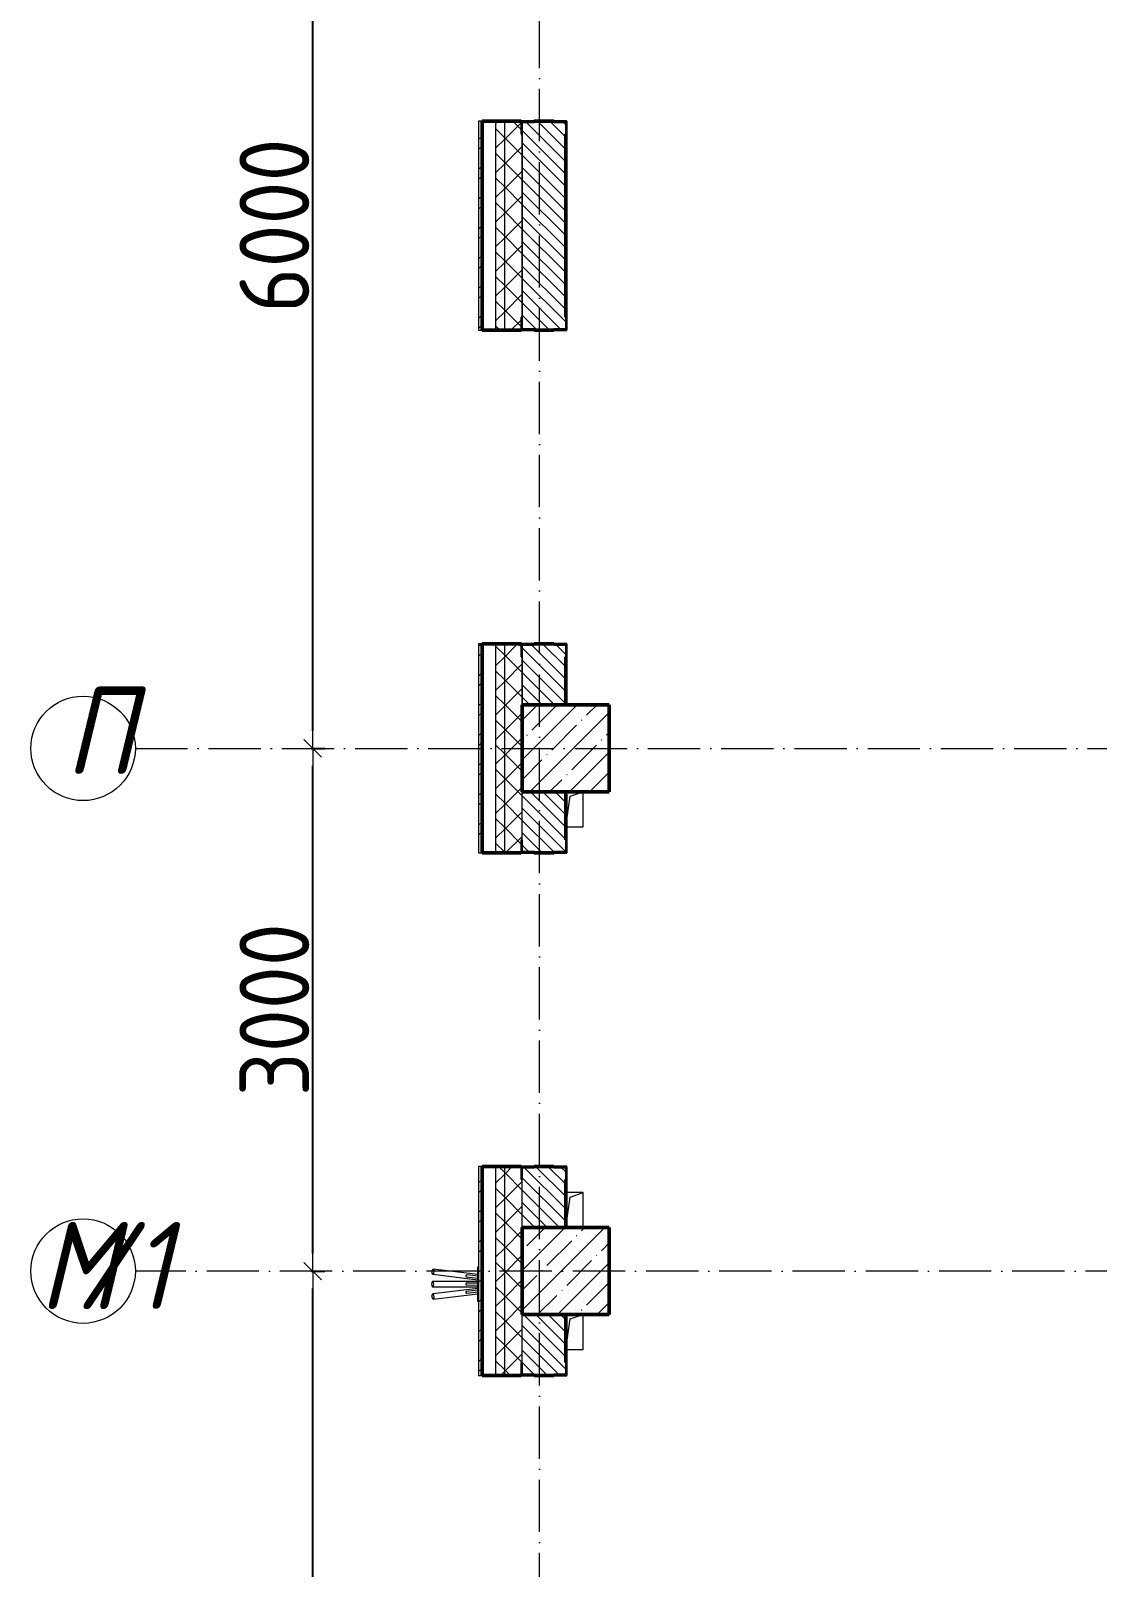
# Model space of a CAD drawing. Header units: millimetres. Extents: x -356862 to 418287, y 0 to 839748.
# Drawn here: x -20860 to -14742, y 480797 to 489616 of the extents above; entities that cross this region are included whole.
import ezdxf

# ---------------------------------------------------------------- set-up
doc = ezdxf.new("R2010")
doc.units = ezdxf.units.MM
doc.linetypes.add('50_200_ШТРИХ_1Т_ш5_п1_п1_', pattern=[700, 500, -100, 0, -100])
for name, color, linetype, lineweight in [('A-____-____-DIMS', 7, 'Continuous', 9), ('A-GENM-____-MCUT', 7, 'Continuous', 25), ('A-GENM-____-OTLN', 7, 'Continuous', 9), ('A-GENM-____-OTLN-1', 7, 'Continuous', 25), ('A-WALL-____-MCUT-2', 7, 'Continuous', 50), ('A-WALL-____-MCUT-3', 7, 'Continuous', 9), ('A-WALL-____-PATT-1', 7, 'Continuous', 9), ('A-WALL-FNSH-MCUT-1', 7, 'Continuous', 9), ('S-COLS-____-MCUT', 7, 'Continuous', 50), ('S-COLS-____-OTLN', 7, 'Continuous', 9), ('S-GRID-____-IDEN', 7, 'Continuous', 9), ('S-GRID-____-OTLN-1', 7, '50_200_ШТРИХ_1Т_ш5_п1_п1_', 9)]:
    doc.layers.add(name, color=color, linetype=linetype, lineweight=lineweight)
doc.styles.add('ISOCPEUR_I', font='isocpeui.ttf', dxfattribs={"width": 0.9, "height": 2.5})
doc.styles.add('СПДС', font='isocpeur.ttf', dxfattribs={"width": 0.9})
doc.dimstyles.new('Размера А3', dxfattribs={"dimtxt": 200, "dimasz": 100, "dimexe": 70, "dimexo": 100, "dimgap": 20, "dimtad": 1, "dimdec": 0, "dimrnd": 10, "dimzin": 0, "dimdsep": 46, "dimtxsty": 'СПДС', "dimblk": 'ARROWHEAD_6', "dimcen": 1, "dimclrd": 256, "dimclre": 256, "dimclrt": 256, "dimazin": 0, "dimtfac": 1, "dimtdec": 0, "dimtmove": 2, "dimatfit": 3, "dimfxl": 1, "dimtolj": 1, "dimtzin": 0, "dimarcsym": 0})
pattern_1 = [(45, (-15591.66, 459015.94), (-70.71068, 70.71068), []), (135, (-15591.66, 459015.94), (-70.71068, -70.71068), [])]
pattern_2 = [(135, (-15591.663, 459015.94), (-35.35534, -35.35534), [])]
pattern_3 = [(45, (-15591.66, 459015.94), (-85.5366, 85.5366), []), (45, (-15534.64, 459015.94), (-85.5366, 85.5366), [])]

# ---------------------------------------------------------------- blocks, each defined once
blk = doc.blocks.new('BSC_Колонна _Прямоугольная - 500х500-V38-АР1_План отверстий 2 этажа в осях 1-64_А-ГГ')
at = {"layer": 'S-COLS-____-OTLN'}
h = blk.add_hatch(dxfattribs=at)
h.set_pattern_fill('FP_67', color=256, style=0, pattern_type=2)
h.set_pattern_definition([(45, (2200, -26481.04), (-114.0493, 114.0493), []), (45, (2314.05, -26481.04), (-114.0493, 114.0493), [201.613, -40.323, 3.353, -36.97])])
h.paths.add_polyline_path([(-250, -250), (250, -250), (250, 250), (-250, 250), (-250, 54.7)], flags=0)
at = {"layer": 'S-COLS-____-MCUT'}
for p, q in [((250, 250), (-250, 250)), ((-250, 250), (-250, -250)), ((250, -250), (250, 250)), ((-250, -250), (250, -250))]:
    blk.add_line(p, q, dxfattribs=at)
blk = doc.blocks.new('BSC_Колонна _Прямоугольная - 500х500-V44-АР1_План отверстий 2 этажа в осях 1-64_А-ГГ')
at = {"layer": 'S-COLS-____-OTLN'}
h = blk.add_hatch(dxfattribs=at)
h.set_pattern_fill('FP_73', color=256, style=0, pattern_type=2)
h.set_pattern_definition([(45, (2200, -23481.04), (-114.0493, 114.0493), []), (45, (2314.05, -23481.04), (-114.0493, 114.0493), [201.613, -40.323, 3.353, -36.97])])
h.paths.add_polyline_path([(-250, -250), (250, -250), (250, 250), (-250, 250)], flags=0)
at = {"layer": 'S-COLS-____-MCUT'}
for p, q in [((250, 250), (-250, 250)), ((-250, 250), (-250, -250)), ((250, -250), (250, 250)), ((-250, -250), (250, -250))]:
    blk.add_line(p, q, dxfattribs=at)
blk = doc.blocks.new('Фахверк_СКБ_Уголок - 250_2700-27497298-АР1_План отверстий 2 этажа в осях 1-64_А-ГГ')
at = {"layer": 'A-GENM-____-MCUT'}
for p, q in [((200, 181), (125, 181)), ((125, 181), (125, 106)), ((200, 175), (200, 181)), ((125, 106), (131, 106)), ((131, 106), (131, 175)), ((131, 175), (200, 175)), ((131, -6), (125, -6)), ((125, -6), (125, -81)), ((125, -81), (200, -81)), ((131, -75), (131, -6)), ((200, -75), (131, -75)), ((200, -81), (200, -75))]:
    blk.add_line(p, q, dxfattribs=at)
blk = doc.blocks.new('AR_Отверстие прямоугольное _в плите_ - AR_Отверстие прямоугольное _в плите_-30510733-АР1_План отверстий 2 этажа в осях 1-64_А-ГГ')
at = {"layer": 'A-GENM-____-OTLN'}
for p, q in [((-25, 75), (50, 100)), ((50, -100), (50, 100)), ((-50, -100), (-25, 75)), ((-50, -100), (50, -100))]:
    blk.add_line(p, q, dxfattribs=at)
blk = doc.blocks.new('AR_Отверстие прямоугольное _в плите_ - AR_Отверстие прямоугольное _в плите_-V158-АР1_План отверстий 2 этажа в осях 1-64_А-ГГ')
at = {"layer": 'A-GENM-____-OTLN'}
for p, q in [((50, 100), (-50, 100)), ((-25, 75), (50, 100)), ((50, -100), (50, 100)), ((-50, -100), (-25, 75))]:
    blk.add_line(p, q, dxfattribs=at)
blk = doc.blocks.new('Указатель_Флаги_По грани - Указатель_Флаги_По грани-31763482-АР1_План отверстий 2 этажа в осях 1-64_А-ГГ')
at = {"layer": 'A-GENM-____-OTLN'}
for p, q in [((-2963.1, 23462.6), (-2705, 23430.9)), ((-2705, 23461.2), (-2959.5, 23492.4)), ((-2705, 23451.1), (-2767.5, 23458.8)), ((-2705, 23307), (-2705, 23505)), ((-2705, 23505), (-2700, 23505)), ((-2705, 23421.1), (-2963.2, 23421)), ((-2963.2, 23391), (-2705, 23391.1)), ((-2705, 23381.2), (-2963.1, 23349.5)), ((-2768.8, 23448.8), (-2705, 23441)), ((-2705, 23371.1), (-2768.8, 23363.3)), ((-2705, 23411.1), (-2768.6, 23411)), ((-2768.6, 23401), (-2705, 23401.1)), ((-2959.5, 23319.7), (-2705, 23350.9)), ((-2767.5, 23353.3), (-2705, 23361)), ((-2700, 23307), (-2705, 23307))]:
    blk.add_line(p, q, dxfattribs=at)
for centre, major_axis, start_param, end_param in [((-2961.3, 23477.5), (1.8, 14.9), 1.570796, 4.712389), ((-2961.3, 23477.5), (1.8, 14.9), 4.712389, 7.853982), ((-2963.2, 23406), (0, 15), 4.712389, 7.853982), ((-2963.2, 23406), (0, 15), 1.570796, 4.712389), ((-2961.3, 23334.6), (-1.8, 14.9), 4.712389, 7.853982), ((-2961.3, 23334.6), (-1.8, 14.9), 1.570796, 4.712389)]:
    blk.add_ellipse(centre, major_axis=major_axis, ratio=0.422618, start_param=start_param, end_param=end_param, dxfattribs=at)
for points, knots in [([(-2768, 23458.8), (-2768.2, 23458.8), (-2768.5, 23458.8), (-2769.1, 23458.7), (-2769.7, 23458.6), (-2770.5, 23458.2), (-2771.4, 23457.5), (-2772.3, 23456.3), (-2772.6, 23455), (-2772.7, 23454.4)], [0.5555556, 0.5555556, 0.5555556, 0.5555556, 0.5833333, 0.6111111, 0.6666667, 0.7222222, 0.7777778, 0.8888889, 1, 1, 1, 1]), ([(-2769.1, 23411), (-2769.3, 23411), (-2769.6, 23411), (-2770, 23410.9), (-2770.4, 23410.7), (-2770.9, 23410.5), (-2771.5, 23410.1), (-2772.3, 23409.3), (-2773, 23408), (-2773.2, 23406.7), (-2773.2, 23406)], [0.5555556, 0.5555556, 0.5555556, 0.5555556, 0.5833333, 0.6111111, 0.6388889, 0.6666667, 0.7222222, 0.7777778, 0.8888889, 1, 1, 1, 1]), ([(-2773.2, 23406), (-2773.2, 23405.4), (-2773, 23404.1), (-2772.3, 23402.7), (-2771.5, 23401.9), (-2770.8, 23401.5), (-2770.1, 23401.2), (-2769.6, 23401.1), (-2769.3, 23401.1), (-2769.1, 23401.1)], [0, 0, 0, 0, 0.1111111, 0.2222222, 0.2777778, 0.3333333, 0.3888889, 0.4166667, 0.4444444, 0.4444444, 0.4444444, 0.4444444]), ([(-2772.7, 23454.4), (-2772.8, 23453.7), (-2772.7, 23452.4), (-2772.2, 23451), (-2771.5, 23450.1), (-2770.8, 23449.5), (-2770.2, 23449.2), (-2769.7, 23449), (-2769.4, 23448.9), (-2769.3, 23448.9)], [0, 0, 0, 0, 0.1111111, 0.2222222, 0.2777778, 0.3333333, 0.3888889, 0.4166667, 0.4444444, 0.4444444, 0.4444444, 0.4444444]), ([(-2769.3, 23363.2), (-2769.4, 23363.1), (-2769.7, 23363.1), (-2770.2, 23362.9), (-2770.8, 23362.6), (-2771.5, 23362), (-2772.2, 23361.1), (-2772.7, 23359.7), (-2772.8, 23358.4), (-2772.7, 23357.7)], [0.5555556, 0.5555556, 0.5555556, 0.5555556, 0.5833333, 0.6111111, 0.6666667, 0.7222222, 0.7777778, 0.8888889, 1, 1, 1, 1]), ([(-2772.7, 23357.7), (-2772.6, 23357.1), (-2772.3, 23355.8), (-2771.4, 23354.6), (-2770.5, 23353.9), (-2769.7, 23353.5), (-2769.1, 23353.3), (-2768.5, 23353.3), (-2768.2, 23353.3), (-2768, 23353.3)], [0, 0, 0, 0, 0.1111111, 0.2222222, 0.2777778, 0.3333333, 0.3888889, 0.4166667, 0.4444444, 0.4444444, 0.4444444, 0.4444444])]:
    blk.add_open_spline(points, degree=3, knots=knots, dxfattribs=at)
blk = doc.blocks.new('Ось сетки - Круг_Ø6_00__ISO-2_5_0_9K_-25732049-АР1_План отверстий 2 этажа в осях 1-64_А-ГГ')
at = {"layer": 'S-GRID-____-IDEN'}
blk.add_circle((0, 0), 3, dxfattribs=at)
blk = doc.blocks.new('ARROWHEAD_6')
at = {"color": 0, "linetype": 'Continuous'}
for p, q in [((0, 0), (-1, 0)), ((-0.5, -0.5), (0.5, 0.5))]:
    blk.add_line(p, q, dxfattribs=at)
blk = doc.blocks.new('*D4522')
at = {"layer": 'A-____-____-DIMS', "lineweight": -2, "transparency": 16777216}
for p, q in [((-19249.1, 482497), (-19173.1, 482497)), ((-19243.1, 476597), (-19243.1, 482397)), ((-19249.1, 476497), (-19173.1, 476497))]:
    blk.add_line(p, q, dxfattribs=at)
at = {"layer": 'Defpoints', "color": 0, "lineweight": 30, "transparency": 16777216}
for p in [(-19349.1, 482497), (-19243.1, 482497), (-19349.1, 476497)]:
    blk.add_point(p, dxfattribs=at)
at = {"layer": 'A-____-____-DIMS', "lineweight": -2, "transparency": 16777216, "xscale": 100, "yscale": 100, "zscale": 100}
for p, rotation in [((-19243.1, 482497), 90), ((-19243.1, 476497), 270)]:
    blk.add_blockref('ARROWHEAD_6', p, dxfattribs=dict(at, rotation=rotation))
at = {"layer": 'A-____-____-DIMS', "transparency": 16777216, "insert": (-19463.1, 479497), "char_height": 400, "attachment_point": 5, "rotation": 90, "style": 'СПДС'}
blk.add_mtext('\\A1;6000', dxfattribs=at)
blk = doc.blocks.new('*D4523')
at = {"layer": 'A-____-____-DIMS', "lineweight": -2, "transparency": 16777216}
for p, q in [((-19249.1, 485497), (-19173.1, 485497)), ((-19243.1, 482597), (-19243.1, 485397)), ((-19249.1, 482497), (-19173.1, 482497))]:
    blk.add_line(p, q, dxfattribs=at)
at = {"layer": 'Defpoints', "color": 0, "lineweight": 30, "transparency": 16777216}
for p in [(-19349.1, 485497), (-19243.1, 485497), (-19349.1, 482497)]:
    blk.add_point(p, dxfattribs=at)
at = {"layer": 'A-____-____-DIMS', "lineweight": -2, "transparency": 16777216, "xscale": 100, "yscale": 100, "zscale": 100}
for p, rotation in [((-19243.1, 485497), 90), ((-19243.1, 482497), 270)]:
    blk.add_blockref('ARROWHEAD_6', p, dxfattribs=dict(at, rotation=rotation))
at = {"layer": 'A-____-____-DIMS', "transparency": 16777216, "insert": (-19463.1, 483997), "char_height": 400, "attachment_point": 5, "rotation": 90, "style": 'СПДС'}
blk.add_mtext('\\A1;3000', dxfattribs=at)
blk = doc.blocks.new('*D4524')
at = {"layer": 'A-____-____-DIMS', "lineweight": -2, "transparency": 16777216}
for p, q in [((-19249.1, 491497), (-19173.1, 491497)), ((-19243.1, 485597), (-19243.1, 491397)), ((-19249.1, 485497), (-19173.1, 485497))]:
    blk.add_line(p, q, dxfattribs=at)
at = {"layer": 'Defpoints', "color": 0, "lineweight": 30, "transparency": 16777216}
for p in [(-19349.1, 491497), (-19243.1, 491497), (-19349.1, 485497)]:
    blk.add_point(p, dxfattribs=at)
at = {"layer": 'A-____-____-DIMS', "lineweight": -2, "transparency": 16777216, "xscale": 100, "yscale": 100, "zscale": 100}
for p, rotation in [((-19243.1, 491497), 90), ((-19243.1, 485497), 270)]:
    blk.add_blockref('ARROWHEAD_6', p, dxfattribs=dict(at, rotation=rotation))
at = {"layer": 'A-____-____-DIMS', "transparency": 16777216, "insert": (-19463.1, 488497), "char_height": 400, "attachment_point": 5, "rotation": 90, "style": 'СПДС'}
blk.add_mtext('\\A1;6000', dxfattribs=at)
blk = doc.blocks.new('*D13763')
at = {"layer": 'A-____-____-DIMS', "lineweight": -2, "transparency": 16777216}
for p, q in [((-19249.1, 482497), (-19173.1, 482497)), ((-19243.1, 476597), (-19243.1, 482397)), ((-19249.1, 476497), (-19173.1, 476497))]:
    blk.add_line(p, q, dxfattribs=at)
at = {"layer": 'Defpoints', "color": 0, "transparency": 16777216}
for p in [(-19349.1, 482497), (-19243.1, 482497), (-19349.1, 476497)]:
    blk.add_point(p, dxfattribs=at)
at = {"layer": 'A-____-____-DIMS', "lineweight": -2, "transparency": 16777216, "xscale": 100, "yscale": 100, "zscale": 100}
for p, rotation in [((-19243.1, 482497), 90), ((-19243.1, 476497), 270)]:
    blk.add_blockref('ARROWHEAD_6', p, dxfattribs=dict(at, rotation=rotation))
at = {"layer": 'A-____-____-DIMS', "transparency": 16777216, "insert": (-19463.1, 479497), "char_height": 400, "attachment_point": 5, "rotation": 90, "style": 'СПДС'}
blk.add_mtext('\\A1;6000', dxfattribs=at)
blk = doc.blocks.new('*D13764')
at = {"layer": 'A-____-____-DIMS', "lineweight": -2, "transparency": 16777216}
for p, q in [((-19249.1, 485497), (-19173.1, 485497)), ((-19243.1, 482597), (-19243.1, 485397)), ((-19249.1, 482497), (-19173.1, 482497))]:
    blk.add_line(p, q, dxfattribs=at)
at = {"layer": 'Defpoints', "color": 0, "transparency": 16777216}
for p in [(-19349.1, 485497), (-19243.1, 485497), (-19349.1, 482497)]:
    blk.add_point(p, dxfattribs=at)
at = {"layer": 'A-____-____-DIMS', "lineweight": -2, "transparency": 16777216, "xscale": 100, "yscale": 100, "zscale": 100}
for p, rotation in [((-19243.1, 485497), 90), ((-19243.1, 482497), 270)]:
    blk.add_blockref('ARROWHEAD_6', p, dxfattribs=dict(at, rotation=rotation))
at = {"layer": 'A-____-____-DIMS', "transparency": 16777216, "insert": (-19463.1, 483997), "char_height": 400, "attachment_point": 5, "rotation": 90, "style": 'СПДС'}
blk.add_mtext('\\A1;3000', dxfattribs=at)
blk = doc.blocks.new('*D13765')
at = {"layer": 'A-____-____-DIMS', "lineweight": -2, "transparency": 16777216}
for p, q in [((-19249.1, 491497), (-19173.1, 491497)), ((-19243.1, 485597), (-19243.1, 491397)), ((-19249.1, 485497), (-19173.1, 485497))]:
    blk.add_line(p, q, dxfattribs=at)
at = {"layer": 'Defpoints', "color": 0, "transparency": 16777216}
for p in [(-19349.1, 491497), (-19243.1, 491497), (-19349.1, 485497)]:
    blk.add_point(p, dxfattribs=at)
at = {"layer": 'A-____-____-DIMS', "lineweight": -2, "transparency": 16777216, "xscale": 100, "yscale": 100, "zscale": 100}
for p, rotation in [((-19243.1, 491497), 90), ((-19243.1, 485497), 270)]:
    blk.add_blockref('ARROWHEAD_6', p, dxfattribs=dict(at, rotation=rotation))
at = {"layer": 'A-____-____-DIMS', "transparency": 16777216, "insert": (-19463.1, 488497), "char_height": 400, "attachment_point": 5, "rotation": 90, "style": 'СПДС'}
blk.add_mtext('\\A1;6000', dxfattribs=at)
blk = doc.blocks.new('*D13933')
at = {"layer": 'A-____-____-DIMS', "lineweight": -2, "transparency": 16777216}
for p, q in [((-19249.1, 482497), (-19173.1, 482497)), ((-19243.1, 476597), (-19243.1, 482397)), ((-19249.1, 476497), (-19173.1, 476497))]:
    blk.add_line(p, q, dxfattribs=at)
at = {"layer": 'Defpoints', "color": 0, "transparency": 16777216}
for p in [(-19349.1, 482497), (-19243.1, 482497), (-19349.1, 476497)]:
    blk.add_point(p, dxfattribs=at)
at = {"layer": 'A-____-____-DIMS', "lineweight": -2, "transparency": 16777216, "xscale": 100, "yscale": 100, "zscale": 100}
for p, rotation in [((-19243.1, 482497), 90), ((-19243.1, 476497), 270)]:
    blk.add_blockref('ARROWHEAD_6', p, dxfattribs=dict(at, rotation=rotation))
at = {"layer": 'A-____-____-DIMS', "transparency": 16777216, "insert": (-19463.1, 479497), "char_height": 400, "attachment_point": 5, "rotation": 90, "style": 'СПДС'}
blk.add_mtext('\\A1;6000', dxfattribs=at)
blk = doc.blocks.new('*D13934')
at = {"layer": 'A-____-____-DIMS', "lineweight": -2, "transparency": 16777216}
for p, q in [((-19249.1, 485497), (-19173.1, 485497)), ((-19243.1, 482597), (-19243.1, 485397)), ((-19249.1, 482497), (-19173.1, 482497))]:
    blk.add_line(p, q, dxfattribs=at)
at = {"layer": 'Defpoints', "color": 0, "transparency": 16777216}
for p in [(-19349.1, 485497), (-19243.1, 485497), (-19349.1, 482497)]:
    blk.add_point(p, dxfattribs=at)
at = {"layer": 'A-____-____-DIMS', "lineweight": -2, "transparency": 16777216, "xscale": 100, "yscale": 100, "zscale": 100}
for p, rotation in [((-19243.1, 485497), 90), ((-19243.1, 482497), 270)]:
    blk.add_blockref('ARROWHEAD_6', p, dxfattribs=dict(at, rotation=rotation))
at = {"layer": 'A-____-____-DIMS', "transparency": 16777216, "insert": (-19463.1, 483997), "char_height": 400, "attachment_point": 5, "rotation": 90, "style": 'СПДС'}
blk.add_mtext('\\A1;3000', dxfattribs=at)
blk = doc.blocks.new('*D13935')
at = {"layer": 'A-____-____-DIMS', "lineweight": -2, "transparency": 16777216}
for p, q in [((-19249.1, 491497), (-19173.1, 491497)), ((-19243.1, 485597), (-19243.1, 491397)), ((-19249.1, 485497), (-19173.1, 485497))]:
    blk.add_line(p, q, dxfattribs=at)
at = {"layer": 'Defpoints', "color": 0, "transparency": 16777216}
for p in [(-19349.1, 491497), (-19243.1, 491497), (-19349.1, 485497)]:
    blk.add_point(p, dxfattribs=at)
at = {"layer": 'A-____-____-DIMS', "lineweight": -2, "transparency": 16777216, "xscale": 100, "yscale": 100, "zscale": 100}
for p, rotation in [((-19243.1, 491497), 90), ((-19243.1, 485497), 270)]:
    blk.add_blockref('ARROWHEAD_6', p, dxfattribs=dict(at, rotation=rotation))
at = {"layer": 'A-____-____-DIMS', "transparency": 16777216, "insert": (-19463.1, 488497), "char_height": 400, "attachment_point": 5, "rotation": 90, "style": 'СПДС'}
blk.add_mtext('\\A1;6000', dxfattribs=at)
blk = doc.blocks.new('2этаж')
at = {"layer": 'S-GRID-____-OTLN-1', "color": 251, "ltscale": 0.6, "true_color": 0x636466}
for p, q in [((-17941.7, 454533.3), (-17941.7, 508896.9)), ((-20260.4, 485497), (11116.1, 485497)), ((11116.1, 482497), (-20260.4, 482497))]:
    blk.add_line(p, q, dxfattribs=at)
at = {"layer": 'S-GRID-____-IDEN', "char_height": 500, "attachment_point": 1, "style": 'ISOCPEUR_I'}
for s, insert, width in [('\\fISOCPEUR|b0|i1|c204|p34|;\\W.9;П', (-20663, 485849.4), 223.671), ('\\fISOCPEUR|b0|i1|c204|p34|;\\W.9;М', (-20812.6, 482778.9), 252.532), ('/1', (-20604.3, 482778.9), 346.329)]:
    blk.add_mtext(s, dxfattribs=dict(at, insert=insert, width=width))
at = {"layer": 'A-____-____-DIMS'}
for base, p1, p2, picture, middle in [((-19243.1, 491497), (-19349.1, 485497), (-19349.1, 491497), '*D4524', (-19463.1, 488497)), ((-19243.1, 485497), (-19349.1, 482497), (-19349.1, 485497), '*D4523', (-19463.1, 483997)), ((-19243.1, 482497), (-19349.1, 476497), (-19349.1, 482497), '*D4522', (-19463.1, 479497))]:
    dim = blk.add_linear_dim(base=base, p1=p1, p2=p2, angle=90, dimstyle='Размера А3', override={"dimtxt": 400}, dxfattribs=at)
    dim.commit()
    dim.dimension.update_dxf_attribs({"geometry": picture, "text_midpoint": middle})

msp = doc.modelspace()

# ---------------------------------------------------------------- hatches: boundary and pattern name
at = {"layer": 'A-WALL-____-PATT-1'}
h = msp.add_hatch(dxfattribs=at)
h.set_pattern_fill('FP_1', color=256, style=0, pattern_type=2)
h.set_pattern_definition(pattern_1)
h.paths.add_polyline_path([(-18191.6634, 485746.983), (-18141.6634, 485746.983), (-18141.6634, 486096.983), (-18191.6634, 486096.983)], flags=0)
h.paths.add_polyline_path([(-18191.6634, 487896.983), (-18141.6634, 487896.983), (-18141.6634, 489096.983), (-18191.6634, 489096.983)], flags=0)
h.paths.add_polyline_path([(-18191.6634, 490896.983), (-18141.6634, 490896.983), (-18141.6634, 491246.983), (-18191.6634, 491246.983)], flags=0)
h = msp.add_hatch(dxfattribs=at)
h.set_pattern_fill('FP_1', color=256, style=0, pattern_type=2)
h.set_pattern_definition(pattern_1)
h.paths.add_polyline_path([(-18041.6634, 485746.983), (-18041.6634, 486021.983), (-18047.6634, 486021.983), (-18047.6634, 486096.983), (-18141.6634, 486096.983), (-18141.6634, 485746.983), (-18047.6634, 485746.983)], flags=0)
h.paths.add_polyline_path([(-18047.6634, 487896.983), (-18047.6634, 487971.983), (-18041.6634, 487971.983), (-18041.6634, 489021.983), (-18047.6634, 489021.983), (-18047.6634, 489096.983), (-18141.6634, 489096.983), (-18141.6634, 487896.983)], flags=0)
h.paths.add_polyline_path([(-18047.6634, 490896.983), (-18047.6634, 490971.983), (-18041.6634, 490971.983), (-18041.6634, 491246.983), (-18141.6634, 491246.983), (-18141.6634, 490896.983)], flags=0)
h = msp.add_hatch(dxfattribs=at)
h.set_pattern_fill('FP_6', color=256, style=0, pattern_type=2)
h.set_pattern_definition(pattern_2)
h.paths.add_polyline_path([(-17791.6634, 485746.983), (-17791.6634, 486090.983), (-17860.6634, 486090.983), (-17860.6634, 486096.983), (-17972.6634, 486096.983), (-17972.6634, 486090.983), (-18041.6634, 486090.983), (-18041.6634, 485746.983)], flags=0)
h.paths.add_polyline_path([(-17860.6634, 487896.983), (-17860.6634, 487902.983), (-17791.6634, 487902.983), (-17791.6634, 489090.983), (-17860.6634, 489090.983), (-17860.6634, 489096.983), (-17972.6634, 489096.983), (-17972.6634, 489090.983), (-18041.6634, 489090.983), (-18041.6634, 487902.983), (-17972.6634, 487902.983), (-17972.6634, 487896.983)], flags=0)
h.paths.add_polyline_path([(-17860.6634, 490896.983), (-17860.6634, 490902.983), (-17791.6634, 490902.983), (-17791.6634, 491246.983), (-18041.6634, 491246.983), (-18041.6634, 490902.983), (-17972.6634, 490902.983), (-17972.6634, 490896.983)], flags=0)
h = msp.add_hatch(dxfattribs=at)
h.set_pattern_fill('FP_3', color=256, style=0, pattern_type=2)
h.set_pattern_definition(pattern_3)
h.paths.add_polyline_path([(-18271.6634, 485821.983), (-18271.6634, 486096.983), (-18291.6634, 486096.983), (-18291.6634, 485821.983)], flags=0)
h.paths.add_polyline_path([(-18291.6634, 487896.983), (-18271.6634, 487896.983), (-18271.6634, 489096.983), (-18291.6634, 489096.983)], flags=0)
h.paths.add_polyline_path([(-18271.6634, 490896.983), (-18271.6634, 491076.983), (-18291.6634, 491076.983), (-18291.6634, 490896.983)], flags=0)
h = msp.add_hatch(dxfattribs=at)
h.set_pattern_fill('FP_3', color=256, style=0, pattern_type=2)
h.set_pattern_definition(pattern_3)
h.paths.add_polyline_path([(-18291.6634, 468531.983), (-18271.6634, 468531.983), (-18271.6634, 470846.983), (-18291.6634, 470846.983), (-18291.6634, 470071.7775)], flags=0)
h.paths.add_polyline_path([(-18271.6634, 472646.983), (-18271.6634, 474096.983), (-18291.6634, 474096.983), (-18291.6634, 472646.983)], flags=0)
h.paths.add_polyline_path([(-18271.6634, 475896.983), (-18271.6634, 477096.983), (-18291.6634, 477096.983), (-18291.6634, 475896.983)], flags=0)
h.paths.add_polyline_path([(-18291.6634, 478896.983), (-18271.6634, 478896.983), (-18271.6634, 480096.983), (-18291.6634, 480096.983)], flags=0)
h.paths.add_polyline_path([(-18271.6634, 481896.983), (-18271.6634, 483096.983), (-18291.6634, 483096.983), (-18291.6634, 481896.983)], flags=0)
h.paths.add_polyline_path([(-18271.6634, 484896.983), (-18271.6634, 485821.983), (-18291.6634, 485821.983), (-18291.6634, 484896.983)], flags=0)
h = msp.add_hatch(dxfattribs=at)
h.set_pattern_fill('FP_1', color=256, style=0, pattern_type=2)
h.set_pattern_definition(pattern_1)
h.paths.add_polyline_path([(-18141.6634, 468531.983), (-18141.6634, 470846.983), (-18191.6634, 470846.983), (-18191.6634, 468531.983)], flags=0)
h.paths.add_polyline_path([(-18141.6634, 472646.983), (-18141.6634, 474096.983), (-18191.6634, 474096.983), (-18191.6634, 472646.983)], flags=0)
h.paths.add_polyline_path([(-18141.6634, 475896.983), (-18141.6634, 477096.983), (-18191.6634, 477096.983), (-18191.6634, 475896.983)], flags=0)
h.paths.add_polyline_path([(-18191.6634, 478896.983), (-18141.6634, 478896.983), (-18141.6634, 480096.983), (-18191.6634, 480096.983)], flags=0)
h.paths.add_polyline_path([(-18141.6634, 481896.983), (-18141.6634, 483096.983), (-18191.6634, 483096.983), (-18191.6634, 481896.983)], flags=0)
h.paths.add_polyline_path([(-18141.6634, 484896.983), (-18141.6634, 485746.983), (-18191.6634, 485746.983), (-18191.6634, 484896.983)], flags=0)
h = msp.add_hatch(dxfattribs=at)
h.set_pattern_fill('FP_1', color=256, style=0, pattern_type=2)
h.set_pattern_definition(pattern_1)
h.paths.add_polyline_path([(-18141.6634, 468531.983), (-18041.6634, 468531.983), (-18041.6634, 470771.983), (-18047.6634, 470771.983), (-18047.6634, 470846.983), (-18141.6634, 470846.983), (-18141.6634, 468546.983)], flags=0)
h.paths.add_polyline_path([(-18047.6634, 472646.983), (-18047.6634, 472721.983), (-18041.6634, 472721.983), (-18041.6634, 474021.983), (-18047.6634, 474021.983), (-18047.6634, 474096.983), (-18141.6634, 474096.983), (-18141.6634, 472646.983)], flags=0)
h.paths.add_polyline_path([(-18047.6634, 475896.983), (-18047.6634, 475971.983), (-18041.6634, 475971.983), (-18041.6634, 477021.983), (-18047.6634, 477021.983), (-18047.6634, 477096.983), (-18141.6634, 477096.983), (-18141.6634, 475896.983)], flags=0)
h.paths.add_polyline_path([(-18141.6634, 478896.983), (-18047.6634, 478896.983), (-18047.6634, 478971.983), (-18041.6634, 478971.983), (-18041.6634, 480021.983), (-18047.6634, 480021.983), (-18047.6634, 480096.983), (-18141.6634, 480096.983), (-18141.6634, 478902.983)], flags=0)
h.paths.add_polyline_path([(-18047.6634, 481896.983), (-18047.6634, 481971.983), (-18041.6634, 481971.983), (-18041.6634, 483021.983), (-18047.6634, 483021.983), (-18047.6634, 483096.983), (-18141.6634, 483096.983), (-18141.6634, 481896.983)], flags=0)
h.paths.add_polyline_path([(-18141.6634, 484896.983), (-18047.6634, 484896.983), (-18047.6634, 484971.983), (-18041.6634, 484971.983), (-18041.6634, 485746.983), (-18141.6634, 485746.983), (-18141.6634, 484902.983)], flags=0)
h = msp.add_hatch(dxfattribs=at)
h.set_pattern_fill('FP_6', color=256, style=0, pattern_type=2)
h.set_pattern_definition(pattern_2)
h.paths.add_polyline_path([(-18041.6634, 482746.983), (-17791.6634, 482746.983), (-17791.6634, 483090.983), (-17860.6634, 483090.983), (-17860.6634, 483096.983), (-17972.6634, 483096.983), (-17972.6634, 483090.983), (-18041.6634, 483090.983), (-18041.6634, 482971.6874)], flags=0)
h.paths.add_polyline_path([(-17860.6634, 484896.983), (-17860.6634, 484902.983), (-17791.6634, 484902.983), (-17791.6634, 485246.983), (-18041.6634, 485246.983), (-18041.6634, 484902.983), (-17972.6634, 484902.983), (-17972.6634, 484896.983)], flags=0)
h = msp.add_hatch(dxfattribs=at)
h.set_pattern_fill('FP_6', color=256, style=0, pattern_type=2)
h.set_pattern_definition(pattern_2)
h.paths.add_polyline_path([(-18041.6634, 476746.983), (-17791.6634, 476746.983), (-17791.6634, 477090.983), (-17860.6634, 477090.983), (-17860.6634, 477096.983), (-17972.6634, 477096.983), (-17972.6634, 477090.983), (-18041.6634, 477090.983), (-18041.6634, 476951.7295)], flags=0)
h.paths.add_polyline_path([(-17860.6634, 478896.983), (-17860.6634, 478902.983), (-17791.6634, 478902.983), (-17791.6634, 480090.983), (-17860.6634, 480090.983), (-17860.6634, 480096.983), (-17972.6634, 480096.983), (-17972.6634, 480090.983), (-18041.6634, 480090.983), (-18041.6634, 478902.983), (-17972.6634, 478902.983), (-17972.6634, 478896.983)], flags=0)
h.paths.add_polyline_path([(-17860.6634, 481896.983), (-17860.6634, 481902.983), (-17791.6634, 481902.983), (-17791.6634, 482246.983), (-18041.6634, 482246.983), (-18041.6634, 481902.983), (-17972.6634, 481902.983), (-17972.6634, 481896.983)], flags=0)

# ---------------------------------------------------------------- linework, layer by layer
at = {"layer": 'A-WALL-____-MCUT-2'}
for p, q in [((-18047.6634, 489096.983), (-18271.6634, 489096.983)), ((-18271.6634, 489096.983), (-18271.6634, 487896.983)), ((-18271.6634, 487896.983), (-18271.6634, 489096.983)), ((-17860.6634, 489096.983), (-17972.6634, 489096.983)), ((-17791.6634, 487971.983), (-17791.6634, 489021.983)), ((-18271.6634, 487896.983), (-18047.6634, 487896.983)), ((-17972.6634, 487896.983), (-17860.6634, 487896.983)), ((-18047.6634, 486096.983), (-18271.6634, 486096.983)), ((-18271.6634, 485821.983), (-18271.6634, 486096.983)), ((-18271.6634, 484896.983), (-18271.6634, 486096.983)), ((-17860.6634, 486096.983), (-17972.6634, 486096.983)), ((-17791.6634, 485746.983), (-17791.6634, 486021.983)), ((-17791.6634, 484971.983), (-17791.6634, 485246.983)), ((-18271.6634, 484896.983), (-18047.6634, 484896.983)), ((-17972.6634, 484896.983), (-17860.6634, 484896.983)), ((-18047.6634, 483096.983), (-18271.6634, 483096.983)), ((-18271.6634, 483096.983), (-18271.6634, 481896.983)), ((-17860.6634, 483096.983), (-17972.6634, 483096.983)), ((-17791.6634, 482746.983), (-17791.6634, 483021.983)), ((-17791.6634, 481971.983), (-17791.6634, 482246.983)), ((-18271.6634, 481896.983), (-18047.6634, 481896.983)), ((-17972.6634, 481896.983), (-17860.6634, 481896.983))]:
    msp.add_line(p, q, dxfattribs=at)
at = {"layer": 'A-WALL-____-MCUT-3'}
for p, q in [((-18191.6634, 487896.983), (-18191.6634, 489096.983)), ((-18141.6634, 487896.983), (-18141.6634, 489096.983)), ((-18041.6634, 489021.983), (-18041.6634, 487971.983)), ((-18041.6634, 487971.983), (-18041.6634, 489021.983)), ((-18191.6634, 484896.983), (-18191.6634, 486096.983)), ((-18141.6634, 484896.983), (-18141.6634, 486096.983)), ((-18041.6634, 486021.983), (-18041.6634, 485746.983)), ((-18041.6634, 485746.983), (-18041.6634, 486021.983)), ((-18041.6634, 484971.983), (-18041.6634, 485246.983)), ((-18191.6634, 481896.983), (-18191.6634, 483096.983)), ((-18141.6634, 481896.983), (-18141.6634, 483096.983)), ((-18041.6634, 482746.983), (-18041.6634, 483021.983)), ((-18041.6634, 481971.983), (-18041.6634, 482246.983))]:
    msp.add_line(p, q, dxfattribs=at)
at = {"layer": 'A-WALL-FNSH-MCUT-1'}
for p, q in [((-18291.6634, 489096.983), (-18291.6634, 487896.983)), ((-18271.6634, 489096.983), (-18291.6634, 489096.983)), ((-18291.6634, 487896.983), (-18271.6634, 487896.983)), ((-18291.6634, 486096.983), (-18291.6634, 485821.983)), ((-18271.6634, 486096.983), (-18291.6634, 486096.983)), ((-18291.6634, 485821.983), (-18291.6634, 484896.983)), ((-18291.6634, 484896.983), (-18271.6634, 484896.983)), ((-18291.6634, 483096.983), (-18291.6634, 481896.983)), ((-18271.6634, 483096.983), (-18291.6634, 483096.983)), ((-18291.6634, 481896.983), (-18271.6634, 481896.983))]:
    msp.add_line(p, q, dxfattribs=at)
at = {"layer": 'S-GRID-____-OTLN-1', "color": 251, "ltscale": 0.6, "true_color": 0x636466}
for p, q in [((-17941.6634, 454533.3346), (-17941.6634, 508896.9006)), ((-17941.6634, 454533.3346), (-17941.6634, 508896.9006)), ((-20260.4336, 485496.983), (11116.0758, 485496.983)), ((-20260.4336, 485496.983), (11116.0758, 485496.983)), ((11116.0758, 482496.983), (-20260.4336, 482496.983)), ((11116.0758, 482496.983), (-20260.4336, 482496.983))]:
    msp.add_line(p, q, dxfattribs=at)

# ---------------------------------------------------------------- block references
at = {"color": 18, "true_color": 0x000000}
msp.add_blockref('2этаж', (0, 0), dxfattribs=at)
at = {"layer": 'A-GENM-____-OTLN'}
for name, p in [('AR_Отверстие прямоугольное _в плите_ - AR_Отверстие прямоугольное _в плите_-30510733-АР1_План отверстий 2 этажа в осях 1-64_А-ГГ', (-17741.6634, 485146.983)), ('AR_Отверстие прямоугольное _в плите_ - AR_Отверстие прямоугольное _в плите_-V158-АР1_План отверстий 2 этажа в осях 1-64_А-ГГ', (-17741.6634, 482846.983)), ('Указатель_Флаги_По грани - Указатель_Флаги_По грани-31763482-АР1_План отверстий 2 этажа в осях 1-64_А-ГГ', (-15591.6634, 459015.941)), ('AR_Отверстие прямоугольное _в плите_ - AR_Отверстие прямоугольное _в плите_-30510733-АР1_План отверстий 2 этажа в осях 1-64_А-ГГ', (-17741.6634, 482146.983))]:
    msp.add_blockref(name, p, dxfattribs=at)
at = {"layer": 'A-GENM-____-OTLN-1'}
for p, rotation in [((-17966.6634, 489221.983), 269.9999999999999), ((-17866.6634, 487771.983), 89.99999999999991), ((-17966.6634, 486221.983), 269.9999999999999), ((-17866.6634, 484771.983), 89.99999999999991), ((-17966.6634, 483221.983), 269.9999999999999), ((-17866.6634, 481771.983), 89.99999999999991)]:
    msp.add_blockref('Фахверк_СКБ_Уголок - 250_2700-27497298-АР1_План отверстий 2 этажа в осях 1-64_А-ГГ', p, dxfattribs=dict(at, rotation=rotation))
at = {"layer": 'S-COLS-____-OTLN'}
for name, p in [('BSC_Колонна _Прямоугольная - 500х500-V38-АР1_План отверстий 2 этажа в осях 1-64_А-ГГ', (-17791.6634, 485496.983)), ('BSC_Колонна _Прямоугольная - 500х500-V44-АР1_План отверстий 2 этажа в осях 1-64_А-ГГ', (-17791.6634, 482496.983))]:
    msp.add_blockref(name, p, dxfattribs=at)
at = {"layer": 'S-GRID-____-IDEN', "xscale": 99.99999999999993, "yscale": 99.99999999999993, "zscale": 99.99999999999993}
for p, rotation in [((-20560.4336, 485496.983), 269.9999999999996), ((-20560.4336, 482496.983), 89.9999999999998)]:
    msp.add_blockref('Ось сетки - Круг_Ø6_00__ISO-2_5_0_9K_-25732049-АР1_План отверстий 2 этажа в осях 1-64_А-ГГ', p, dxfattribs=dict(at, rotation=rotation))

# ---------------------------------------------------------------- texts
at = {"layer": 'A-____-____-DIMS', "char_height": 400, "attachment_point": 5, "rotation": 90, "style": 'СПДС'}
for s, insert in [('\\A1;6000', (-19463.059, 488496.983)), ('\\A1;6000', (-19463.059, 488496.983)), ('\\A1;3000', (-19463.059, 483996.983)), ('\\A1;3000', (-19463.059, 483996.983))]:
    msp.add_mtext(s, dxfattribs=dict(at, insert=insert))
at = {"layer": 'S-GRID-____-IDEN', "char_height": 500, "attachment_point": 1, "style": 'ISOCPEUR_I'}
for s, insert, width in [('\\fISOCPEUR|b0|i1|c204|p34|;\\W.9;П', (-20662.9903, 485849.4072), 223.670812), ('\\fISOCPEUR|b0|i1|c204|p34|;\\W.9;П', (-20662.9903, 485849.4072), 223.670812), ('\\fISOCPEUR|b0|i1|c204|p34|;\\W.9;М', (-20812.6313, 482778.8506), 252.531562), ('\\fISOCPEUR|b0|i1|c204|p34|;\\W.9;М', (-20812.6313, 482778.8506), 252.531562), ('/1', (-20604.2719, 482778.8506), 346.329), ('/1', (-20604.2719, 482778.8506), 346.329)]:
    msp.add_mtext(s, dxfattribs=dict(at, insert=insert, width=width))

# ---------------------------------------------------------------- dimensions: what is measured, and where the dimension line sits
at = {"layer": 'A-____-____-DIMS'}
for base, p1, p2, picture, middle in [((-19243.059, 491496.983), (-19349.125, 485496.983), (-19349.125, 491496.983), '*D13765', (-19463.059, 488496.983)), ((-19243.059, 491496.983), (-19349.125, 485496.983), (-19349.125, 491496.983), '*D13935', (-19463.059, 488496.983)), ((-19243.059, 485496.983), (-19349.125, 482496.983), (-19349.125, 485496.983), '*D13764', (-19463.059, 483996.983)), ((-19243.059, 485496.983), (-19349.125, 482496.983), (-19349.125, 485496.983), '*D13934', (-19463.059, 483996.983)), ((-19243.059, 482496.983), (-19349.125, 476496.983), (-19349.125, 482496.983), '*D13763', (-19463.059, 479496.983)), ((-19243.059, 482496.983), (-19349.125, 476496.983), (-19349.125, 482496.983), '*D13933', (-19463.059, 479496.983))]:
    dim = msp.add_linear_dim(base=base, p1=p1, p2=p2, angle=90, dimstyle='Размера А3', override={"dimtxt": 400}, dxfattribs=at)
    dim.commit()
    dim.dimension.update_dxf_attribs({"geometry": picture, "text_midpoint": middle})

doc.saveas('drawing.dxf')
